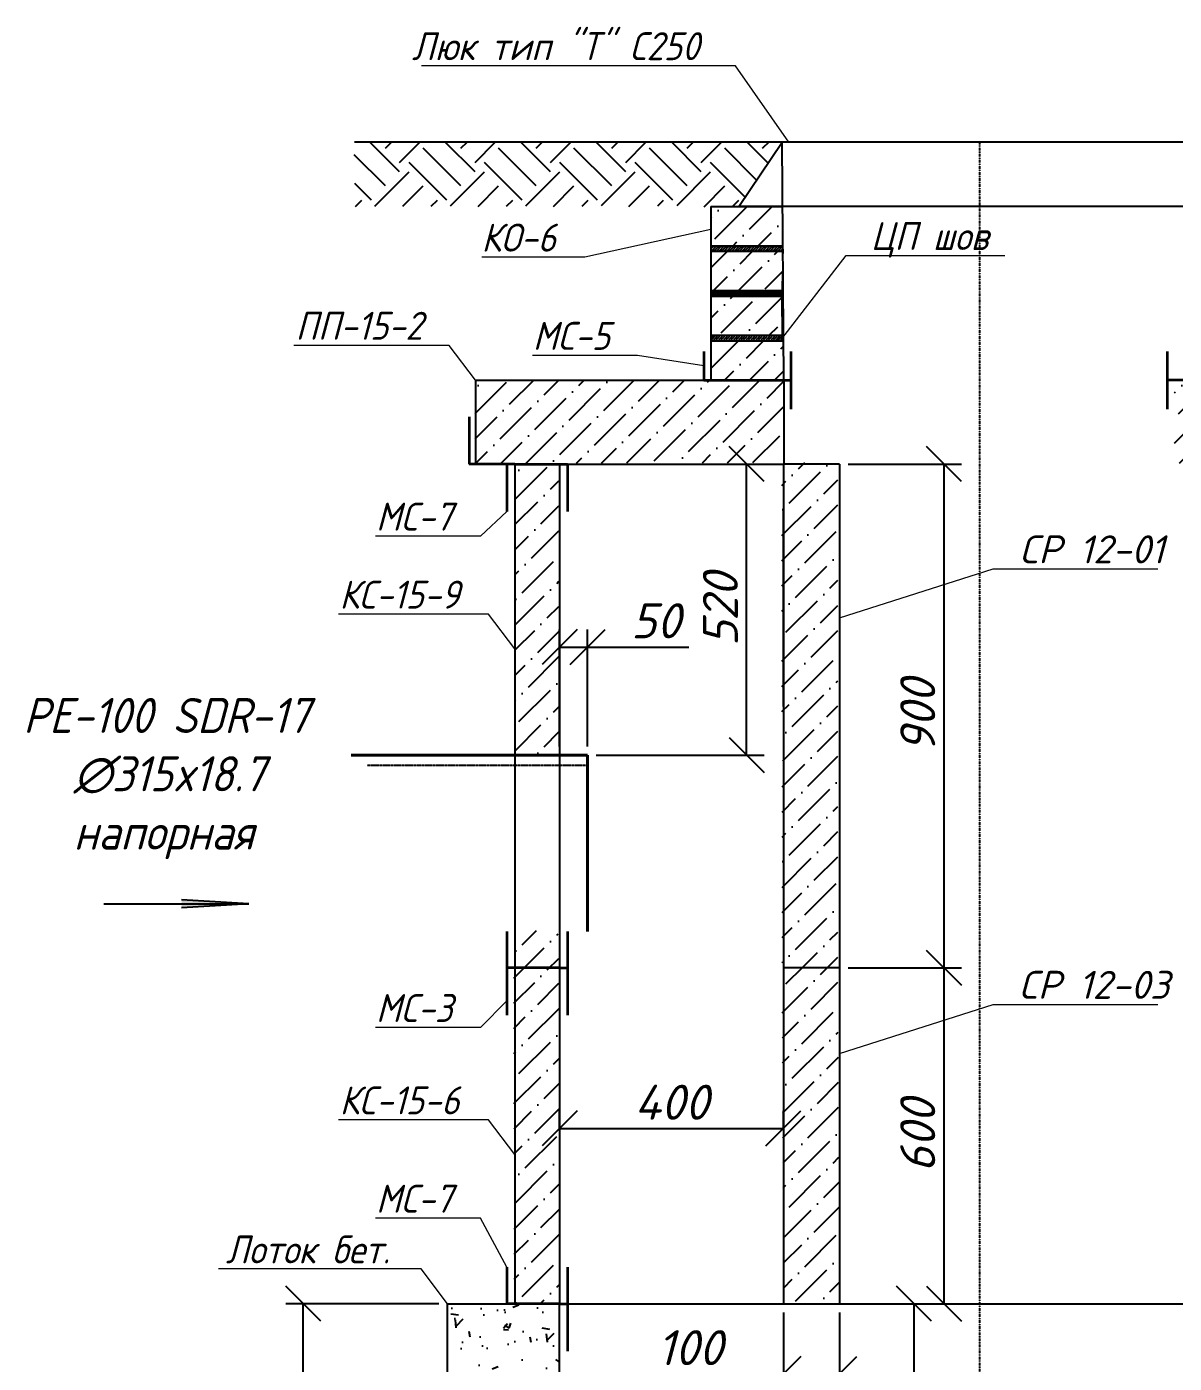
# Model space of a CAD drawing. Header units: millimetres. Extents: x 41097286 to 43803126, y 21258419 to 22595975.
# Drawn here: x 42554374 to 42595382, y 21870232 to 21917985 of the extents above; entities that cross this region are included whole.
import ezdxf
from ezdxf import colors
from ezdxf.entities.mleader import LeaderData, LeaderLine
from ezdxf.math import Vec2, Vec3

# ---------------------------------------------------------------- set-up
doc = ezdxf.new("R2010")
doc.units = ezdxf.units.MM
doc.linetypes.add('ACAD_ISO10W100', pattern=[18.5, 12, -3, 0.5, -3])
doc.linetypes.add('DASHED', pattern=[0.75, 0.5, -0.25])
doc.layers.add('ВК_К1_текст', color=34, linetype='Continuous')
doc.styles.add('note', font='isocpeur.ttf', dxfattribs={"width": 0.9, "oblique": 15})
doc.styles.get("Standard").update_dxf_attribs({"font": 'isocpeui.ttf'})
doc.dimstyles.new('ISO-25', dxfattribs={"dimtxt": 2.5, "dimasz": 2.5, "dimexe": 1.25, "dimexo": 0.625, "dimtad": 1, "dimtxsty": 'Standard', "dimcen": 2.5, "dimadec": 0, "dimazin": 0, "dimtfac": 1, "dimtmove": 0, "dimatfit": 3, "dimfxl": 1, "dimarcsym": 0})
pattern_1 = [(45, (-809614603.9085054, -416865769.2956679), (336.7596045400934, 1234.785216647009), [1587.5, -317.5, 0, -317.5])]
pattern_2 = [(45, (-809614603.9085054, -416864029.2956681), (336.7596045400934, 1234.785216647009), [1587.5, -317.5, 0, -317.5])]

# ---------------------------------------------------------------- blocks, each defined once
blk = doc.blocks.new('_Oblique')
at = {"color": 0, "linetype": 'ByBlock', "lineweight": -2}
blk.add_line((-0.5, -0.5), (0.5, 0.5), dxfattribs=at)
blk = doc.blocks.new('*D95')
at = {"color": 0, "lineweight": -2, "transparency": 16777216}
for p, q in [((42573415.75092819, 21878632.7035238), (42573415.75092819, 21879247.09264527)), ((42581415.75092819, 21878632.7035238), (42581415.75092819, 21879247.09264527)), ((42573415.75092819, 21878622.09264527), (42581415.75092819, 21878622.09264527))]:
    blk.add_line(p, q, dxfattribs=at)
at = {"layer": 'Defpoints', "color": 0, "transparency": 16777216}
for p in [(42581415.75092819, 21878622.09264527), (42573415.75092819, 21878320.2035238), (42581415.75092819, 21878320.2035238)]:
    blk.add_point(p, dxfattribs=at)
at = {"color": 0, "lineweight": -2, "transparency": 16777216, "xscale": 1250, "yscale": 1250, "zscale": 1250, "rotation": 180}
blk.add_blockref('_Oblique', (42573415.75092819, 21878622.09264527), dxfattribs=at)
at = {"color": 0, "lineweight": -2, "transparency": 16777216, "xscale": 1250, "yscale": 1250, "zscale": 1250}
blk.add_blockref('_Oblique', (42581415.75092819, 21878622.09264527), dxfattribs=at)
at = {"color": 0, "lineweight": 5, "transparency": 16777216, "insert": (42577415.75092819, 21879559.59264527), "char_height": 1250, "attachment_point": 5}
blk.add_mtext('400', dxfattribs=at)
blk = doc.blocks.new('*D96')
at = {"color": 0, "lineweight": -2, "transparency": 16777216}
for p, q in [((42572128.25092819, 21902360.81748323), (42580723.78521302, 21902360.81748323)), ((42580098.78521302, 21891960.81748335), (42580098.78521302, 21902360.81748323)), ((42574728.25092819, 21891960.81748335), (42580723.78521302, 21891960.81748335))]:
    blk.add_line(p, q, dxfattribs=at)
at = {"layer": 'Defpoints', "color": 0, "transparency": 16777216}
for p in [(42571815.75092819, 21902360.81748323), (42580098.78521302, 21902360.81748323), (42574415.75092819, 21891960.81748335)]:
    blk.add_point(p, dxfattribs=at)
at = {"color": 0, "lineweight": -2, "transparency": 16777216, "xscale": 1250, "yscale": 1250, "zscale": 1250}
for p, rotation in [((42580098.78521302, 21902360.81748323), 90), ((42580098.78521302, 21891960.81748335), 270)]:
    blk.add_blockref('_Oblique', p, dxfattribs=dict(at, rotation=rotation))
at = {"color": 0, "lineweight": 5, "transparency": 16777216, "insert": (42579161.28521302, 21897160.81748329), "char_height": 1250, "attachment_point": 5, "rotation": 90}
blk.add_mtext('520', dxfattribs=at)
blk = doc.blocks.new('*D97')
at = {"color": 0, "lineweight": -2, "transparency": 16777216}
for p, q in [((42573415.75092807, 21892273.27052448), (42573415.75092807, 21896447.48718898)), ((42574415.75092819, 21892273.31748335), (42574415.75092819, 21896447.48718898)), ((42573415.75092807, 21895822.48718898), (42574415.75092819, 21895822.48718898)), ((42574415.75092819, 21895822.48718898), (42578039.8039585, 21895822.48718898))]:
    blk.add_line(p, q, dxfattribs=at)
at = {"layer": 'Defpoints', "color": 0, "transparency": 16777216}
for p in [(42574415.75092819, 21895822.48718898), (42573415.75092807, 21891960.77052448), (42574415.75092819, 21891960.81748335)]:
    blk.add_point(p, dxfattribs=at)
at = {"color": 0, "lineweight": -2, "transparency": 16777216, "xscale": 1250, "yscale": 1250, "zscale": 1250, "rotation": 180}
blk.add_blockref('_Oblique', (42573415.75092807, 21895822.48718898), dxfattribs=at)
at = {"color": 0, "lineweight": -2, "transparency": 16777216, "xscale": 1250, "yscale": 1250, "zscale": 1250}
blk.add_blockref('_Oblique', (42574415.75092819, 21895822.48718898), dxfattribs=at)
at = {"color": 0, "lineweight": 5, "transparency": 16777216, "insert": (42576852.77744334, 21896759.98718898), "char_height": 1250, "attachment_point": 5}
blk.add_mtext('50', dxfattribs=at)
blk = doc.blocks.new('*D100')
at = {"color": 0, "lineweight": -2, "transparency": 16777216}
for p, q in [((42583728.25092819, 21872360.81748317), (42586704.591216, 21872360.81748317)), ((42586079.591216, 21872360.81748317), (42586079.591216, 21855371.83834855)), ((42583728.25092819, 21855371.83834855), (42586704.591216, 21855371.83834855))]:
    blk.add_line(p, q, dxfattribs=at)
at = {"layer": 'Defpoints', "color": 0, "transparency": 16777216}
for p in [(42583415.75092819, 21872360.81748317), (42583415.75092819, 21855371.83834855), (42586079.591216, 21855371.83834855)]:
    blk.add_point(p, dxfattribs=at)
at = {"color": 0, "lineweight": -2, "transparency": 16777216, "xscale": 1250, "yscale": 1250, "zscale": 1250}
for p, rotation in [((42586079.591216, 21872360.81748317), 90), ((42586079.591216, 21855371.83834855), 270)]:
    blk.add_blockref('_Oblique', p, dxfattribs=dict(at, rotation=rotation))
at = {"color": 0, "lineweight": 5, "transparency": 16777216, "insert": (42585142.09121599, 21863866.32791587), "char_height": 1250, "attachment_point": 5, "rotation": 90}
blk.add_mtext('850', dxfattribs=at)
blk = doc.blocks.new('*D101')
at = {"color": 0, "lineweight": -2, "transparency": 16777216}
for p, q in [((42583728.25092819, 21902360.81748323), (42587776.45117894, 21902360.81748323)), ((42587151.45117894, 21902360.81748323), (42587151.45117894, 21884360.81748323)), ((42583728.25092819, 21884360.81748323), (42587776.45117894, 21884360.81748323))]:
    blk.add_line(p, q, dxfattribs=at)
at = {"layer": 'Defpoints', "color": 0, "transparency": 16777216}
for p in [(42583415.75092819, 21902360.81748323), (42583415.75092819, 21884360.81748323), (42587151.45117894, 21884360.81748323)]:
    blk.add_point(p, dxfattribs=at)
at = {"color": 0, "lineweight": -2, "transparency": 16777216, "xscale": 1250, "yscale": 1250, "zscale": 1250}
for p, rotation in [((42587151.45117894, 21902360.81748323), 90), ((42587151.45117894, 21884360.81748323), 270)]:
    blk.add_blockref('_Oblique', p, dxfattribs=dict(at, rotation=rotation))
at = {"color": 0, "lineweight": 5, "transparency": 16777216, "insert": (42586213.95117893, 21893360.81748324), "char_height": 1250, "attachment_point": 5, "rotation": 90}
blk.add_mtext('900', dxfattribs=at)
blk = doc.blocks.new('*D102')
at = {"color": 0, "lineweight": -2, "transparency": 16777216}
for p, q in [((42583728.25092819, 21884360.81748323), (42587776.45117894, 21884360.81748323)), ((42587151.45117894, 21884360.81748323), (42587151.45117894, 21872360.81748323)), ((42583728.25092819, 21872360.81748323), (42587776.45117894, 21872360.81748323))]:
    blk.add_line(p, q, dxfattribs=at)
at = {"layer": 'Defpoints', "color": 0, "transparency": 16777216}
for p in [(42583415.75092819, 21884360.81748323), (42583415.75092819, 21872360.81748323), (42587151.45117894, 21872360.81748323)]:
    blk.add_point(p, dxfattribs=at)
at = {"color": 0, "lineweight": -2, "transparency": 16777216, "xscale": 1250, "yscale": 1250, "zscale": 1250}
for p, rotation in [((42587151.45117894, 21884360.81748323), 90), ((42587151.45117894, 21872360.81748323), 270)]:
    blk.add_blockref('_Oblique', p, dxfattribs=dict(at, rotation=rotation))
at = {"color": 0, "lineweight": 5, "transparency": 16777216, "insert": (42586213.95117893, 21878360.81748324), "char_height": 1250, "attachment_point": 5, "rotation": 90}
blk.add_mtext('600', dxfattribs=at)
blk = doc.blocks.new('*D103')
at = {"color": 0, "lineweight": -2, "transparency": 16777216}
for p, q in [((42569103.25092819, 21872360.81748323), (42563632.29902676, 21872360.81748323)), ((42564257.29902676, 21851360.81748323), (42564257.29902676, 21872360.81748323)), ((42569103.25092807, 21851360.81748323), (42563632.29902676, 21851360.81748323))]:
    blk.add_line(p, q, dxfattribs=at)
at = {"layer": 'Defpoints', "color": 0, "transparency": 16777216}
for p in [(42564257.29902676, 21872360.81748323), (42569415.75092819, 21872360.81748323), (42569415.75092807, 21851360.81748323)]:
    blk.add_point(p, dxfattribs=at)
at = {"color": 0, "lineweight": -2, "transparency": 16777216, "xscale": 1250, "yscale": 1250, "zscale": 1250}
for p, rotation in [((42564257.29902676, 21872360.81748323), 90), ((42564257.29902676, 21851360.81748323), 270)]:
    blk.add_blockref('_Oblique', p, dxfattribs=dict(at, rotation=rotation))
at = {"color": 0, "lineweight": 5, "transparency": 16777216, "insert": (42563319.79902675, 21861860.81748324), "char_height": 1250, "attachment_point": 5, "rotation": 90}
blk.add_mtext('1050', dxfattribs=at)
blk = doc.blocks.new('_None')
blk = doc.blocks.new('*D112')
at = {"color": 0, "lineweight": -2, "transparency": 16777216}
for p, q in [((42581415.75092819, 21872048.31748323), (42581415.75092819, 21869228.17122112)), ((42583415.75092819, 21872048.31748323), (42583415.75092819, 21869228.17122112)), ((42581415.75092819, 21869853.17122112), (42576677.5880494, 21869853.17122112)), ((42583415.75092819, 21869853.17122112), (42581415.75092819, 21869853.17122112))]:
    blk.add_line(p, q, dxfattribs=at)
at = {"layer": 'Defpoints', "color": 0, "transparency": 16777216}
for p in [(42581415.75092819, 21872360.81748323), (42583415.75092819, 21872360.81748323), (42583415.75092819, 21869853.17122112)]:
    blk.add_point(p, dxfattribs=at)
at = {"color": 0, "lineweight": -2, "transparency": 16777216, "xscale": 1250, "yscale": 1250, "zscale": 1250, "rotation": 180}
blk.add_blockref('_Oblique', (42581415.75092819, 21869853.17122112), dxfattribs=at)
at = {"color": 0, "lineweight": -2, "transparency": 16777216, "xscale": 1250, "yscale": 1250, "zscale": 1250}
blk.add_blockref('_Oblique', (42583415.75092819, 21869853.17122112), dxfattribs=at)
at = {"color": 0, "lineweight": 5, "transparency": 16777216, "insert": (42578072.47441304, 21870790.67122112), "char_height": 1250, "attachment_point": 5}
blk.add_mtext('100', dxfattribs=at)

msp = doc.modelspace()

# ---------------------------------------------------------------- hatches: boundary and pattern name
at = {"transparency": 33554534}
h = msp.add_hatch(dxfattribs=at)
h.set_pattern_fill('EARTH', color=256, scale=300, angle=45)
h.set_pattern_definition([(45, (-809614603.9085054, -416865769.2956679), (2.842170943040401e-13, 2694.076836320746), [1905, -1905]), (45, (-809615109.0479122, -416865264.1562611), (2.842170943040401e-13, 2694.076836320746), [1905, -1905]), (45, (-809615614.187319, -416864759.0168543), (2.842170943040401e-13, 2694.076836320746), [1905, -1905]), (135, (-809615614.187319, -416864422.2572498), (-2694.076836320746, 2.842170943040401e-13), [1905, -1905]), (135, (-809615109.0479122, -416863917.117843), (-2694.076836320746, 2.842170943040401e-13), [1905, -1905]), (135, (-809614603.9085054, -416863411.9784362), (-2694.076836320746, 2.842170943040401e-13), [1905, -1905])])
h.paths.add_polyline_path([(42579815.75092819, 21911560.81748335), (42581375.55911306, 21913860.81748335), (42566091.97378746, 21913860.81748335), (42566091.97378746, 21911560.81748335)])
at = {"transparency": 33554539}
h = msp.add_hatch(dxfattribs=at)
h.set_pattern_fill('ANSI36', color=256, scale=200)
h.set_pattern_definition([(45, (5031.486268930137, -164293.9011494741), (336.7596045400934, 1234.785216647009), [1587.5, -317.5, 0, -317.5])])
h.paths.add_polyline_path([(42581433.39195135, 21905360.81748323), (42581423.86654269, 21906760.81748323), (42578825.73568252, 21906760.81748323), (42578825.73568252, 21905360.81748323)])
h.paths.add_polyline_path([(42581422.50577003, 21906960.81748335), (42581412.98036136, 21908360.81748323), (42578825.73568252, 21908360.81748323), (42578825.73568252, 21906960.81748323)])
h.paths.add_polyline_path([(42578825.73568252, 21909960.81748323), (42578825.73568252, 21908560.81748323), (42581411.6195887, 21908560.81748317), (42581402.09418004, 21909960.81748323)])
h.paths.add_polyline_path([(42578825.73568252, 21911560.81748323), (42578825.73568252, 21910160.81748323), (42581400.73340737, 21910160.81748335), (42581391.20799872, 21911560.81748335)])
h = msp.add_hatch()
h.set_pattern_fill('ANSI31', color=256, scale=20)
h.set_pattern_definition([(45, (-809614603.9085054, -416865769.2956679), (-44.90128060534576, 44.90128060534577), [])])
h.paths.add_polyline_path([(42581400.73340729, 21910160.81748335), (42578825.73568252, 21910160.81748323), (42578825.73568252, 21909960.81748323), (42581402.09418002, 21909960.81748323)])
h.paths.add_polyline_path([(42581411.61958876, 21908560.81748317), (42578825.73568252, 21908560.81748323), (42578825.73568252, 21908360.81748323), (42581412.98036125, 21908360.81748323)])
h.paths.add_polyline_path([(42581422.50577, 21906960.81748335), (42578825.73568252, 21906960.81748323), (42578825.73568252, 21906760.81748323), (42581423.86654273, 21906760.81748323)])
h = msp.add_hatch(dxfattribs=at)
h.set_pattern_fill('ANSI36', color=256, scale=200)
h.set_pattern_definition(pattern_1)
h.paths.add_polyline_path([(42581433.39195135, 21902360.81748317), (42581433.39195135, 21905360.81748311), (42570415.75092819, 21905360.81748317), (42570415.75092819, 21902360.81748317)])
h.paths.add_polyline_path([(42595415.75092819, 21905360.81748317), (42595415.75092819, 21902360.81748317), (42606415.75092819, 21902360.81748317), (42606415.75092819, 21905360.81748317)])
h = msp.add_hatch(dxfattribs=at)
h.set_pattern_fill('ANSI36', color=256, scale=200)
h.set_pattern_definition(pattern_1)
h.paths.add_polyline_path([(42573415.75092807, 21902360.81748323), (42571815.75092807, 21902360.81748323), (42571815.75092807, 21891960.67075352), (42573415.75092807, 21891960.76104878)])
h.paths.add_polyline_path([(42573415.75092807, 21885660.81748335), (42571815.75092807, 21885660.81748335), (42571815.75092807, 21884360.81748323), (42573415.75092807, 21884360.81748323)])
h.paths.add_polyline_path([(42573415.75092807, 21884360.81748323), (42571815.75092807, 21884360.81748323), (42571815.75092807, 21872360.81748323), (42573415.75092807, 21872360.81748323)])
h = msp.add_hatch(dxfattribs=at)
h.set_pattern_fill('ANSI36', color=256, scale=200)
h.set_pattern_definition(pattern_2)
h.paths.add_polyline_path([(42583415.75092819, 21902360.81748323), (42581415.75092819, 21902360.81748323), (42581415.75092819, 21884360.81748317), (42583415.75092819, 21884360.81748317)])
h = msp.add_hatch()
h.set_pattern_fill('ANSI31', color=256, scale=1.066666666666667)
h.set_pattern_definition([(44.99999999999999, (41132879.22255984, 16897973.10939653), (-0.09428090415820634, 0.09428090415820635), [])])
h.paths.add_polyline_path([(42562311.79059461, 21886644.05308844), (42559905.86398867, 21886644.05308844), (42559905.86398867, 21886499.94207634)])
h.paths.add_polyline_path([(42559905.86398867, 21886788.16410048), (42559905.86398867, 21886644.05308844), (42562311.79059461, 21886644.05308844)])
h = msp.add_hatch(dxfattribs=at)
h.set_pattern_fill('ANSI36', color=256, scale=200)
h.set_pattern_definition(pattern_2)
h.paths.add_polyline_path([(42583415.75092819, 21884360.81748317), (42581415.75092819, 21884360.81748317), (42581415.75092819, 21872360.81748317), (42583415.75092819, 21872360.81748317)])
at = {"transparency": 33554567}
h = msp.add_hatch(dxfattribs=at)
h.set_pattern_fill('AR-CONC', color=256, scale=12)
h.set_pattern_definition([(49.99999999999999, (-809614603.9085054, -416865769.2956679), (2186.216027952048, -191.269026466837), [228.6, -2514.6]), (355, (-809614603.9085054, -416865769.2956679), (-422.9210570996321, 2292.682142868422), [182.88, -2011.68701004]), (100.4514447, (-809614421.7244214, -416865785.23471), (1763.294965084239, 2101.413022946341), [194.2801056, -2137.0829352]), (46.18420000000002, (-809614603.9085054, -416865159.695668), (3252.948490705558, -504.5079351927257), [342.8999999999994, -3771.899999999996]), (96.63555760999992, (-809614332.8297055, -416865201.737668), (2848.849608618036, 2969.113495172658), [291.42027768, -3205.62729792]), (351.1841511700001, (-809614603.9085054, -416865159.695668), (2848.849608779724, 2969.113495026391), [274.31960484, -3017.51678304]), (21, (-809614299.1085055, -416865312.095668), (1819.37269522959, -1227.182378245051), [228.6, -2514.6]), (326.0000000000001, (-809614299.1085055, -416865312.095668), (741.6243401717647, 2210.255593467831), [182.88, -2011.68]), (71.45144499999999, (-809614147.4941143, -416865414.3608668), (2560.997031344594, 983.0732266308628), [194.2801056, -2137.0792512]), (37.50000000000001, (-809614603.9085054, -416865769.2956679), (37.0632390071018, 1014.660466477837), [0, -1987.296, 0, -2042.16, 0, -2019.3]), (7.499999999999999, (-809614603.9085054, -416865769.2956679), (801.8359501236689, 1202.166897817434), [0, -1164.336, 0, -1941.576, 0, -769.62]), (327.5, (-809615283.6125054, -416865769.2956679), (1627.087142002457, -68.74492791208132), [0, -762, 0, -2377.44, 0, -3154.679999999999]), (317.5, (-809615588.4125054, -416865769.2956679), (1777.550176632217, 305.1178923999963), [0, -990.5999999999999, 0, -1578.864, 0, -2240.28])])
h.paths.add_polyline_path([(42569415.75092807, 21851360.81748323), (42588415.75092819, 21851360.81748323), (42588415.75092819, 21855204.94482295), (42584415.75092819, 21855371.83834855), (42584403.27030328, 21855371.83834855), (42584403.27030328, 21854992.30187218), (42573415.75092819, 21854992.30187218), (42573415.75092819, 21855371.83834855), (42573415.75092819, 21872360.81748323), (42569415.75092807, 21872360.81748323)])

# ---------------------------------------------------------------- linework, layer by layer
for p, q in [((42579815.75092819, 21913860.81748335), (42566091.97378746, 21913860.81748335)), ((42597015.75092819, 21913860.81748335), (42579815.75092819, 21913860.81748335)), ((42579815.75092819, 21911560.81748335), (42581375.55911306, 21913860.81748335)), ((42581433.39195135, 21905360.81748317), (42581375.55911306, 21913860.81748335)), ((42578825.73568252, 21911560.81748323), (42578825.73568252, 21905360.81748317)), ((42578825.73568252, 21911560.81748323), (42581400.73340765, 21911560.81748335)), ((42597015.75092819, 21911560.81748335), (42579815.75092819, 21911560.81748335)), ((42578825.73568252, 21910160.81748323), (42581400.73340765, 21910160.81748335)), ((42578825.73568252, 21909960.81748323), (42581402.09418014, 21909960.81748323)), ((42578825.73568252, 21908560.81748323), (42581411.61958888, 21908560.81748317)), ((42578825.73568252, 21908360.81748323), (42581412.98036161, 21908360.81748323)), ((42578825.73568252, 21906960.81748323), (42581422.50577024, 21906960.81748335)), ((42578825.73568252, 21906760.81748323), (42581423.86654285, 21906760.81748323)), ((42570415.75092819, 21905360.81748317), (42581433.39195147, 21905360.81748317)), ((42570415.75092819, 21905360.81748317), (42570415.75092819, 21902360.81748317)), ((42571815.75092807, 21905360.81748323), (42581433.39195135, 21905360.81748323)), ((42581433.39195135, 21905360.81748317), (42581433.39195135, 21902360.81748317)), ((42570415.75092819, 21902360.81748317), (42581433.39195135, 21902360.81748317)), ((42571815.75092807, 21902360.81748323), (42571815.75092807, 21872360.81748317)), ((42573415.75092807, 21902360.81748317), (42573415.75092807, 21872360.81748317)), ((42581415.75092819, 21902360.81748323), (42581415.75092819, 21884360.81748323)), ((42583415.75092819, 21902360.81748323), (42581415.75092819, 21902360.81748323)), ((42583415.75092819, 21902360.81748323), (42583415.75092819, 21884360.81748323)), ((42581415.75092819, 21893700.81748323), (42581415.75092819, 21900700.81748323)), ((42581415.75092819, 21896733.32467572), (42581415.75092819, 21893700.81748323)), ((42562311.79059461, 21886644.05308844), (42559905.86398867, 21886788.16410048)), ((42557127.33648232, 21886644.05308844), (42562311.79059461, 21886644.05308844)), ((42562311.79059461, 21886644.05308844), (42559905.86398867, 21886499.94207634)), ((42573415.75092795, 21884360.81748323), (42571815.75092807, 21884360.81748323)), ((42581415.75092819, 21884360.81748317), (42581415.75092819, 21872360.81748317)), ((42583415.75092819, 21884360.81748317), (42581415.75092819, 21884360.81748317)), ((42583415.75092819, 21884360.81748317), (42583415.75092819, 21872360.81748317)), ((42569415.75092807, 21851360.81748323), (42569415.75092807, 21872360.81748323)), ((42569415.75092819, 21872360.81748323), (42607095.34802034, 21872360.81748323)), ((42573415.75092819, 21855371.83834855), (42573415.75092819, 21872360.81748323)), ((42581415.75092819, 21872360.81748317), (42583415.75092819, 21872360.81748317))]:
    msp.add_line(p, q)
at = {"color": 1, "linetype": 'ACAD_ISO10W100', "ltscale": 0.02}
msp.add_line((42588415.75092819, 21913860.81748335), (42588415.75092819, 21851360.81748335), dxfattribs=at)
at = {"lineweight": 35}
for p, q in [((42578575.58729163, 21906384.33910147), (42578575.58729163, 21905351.97922866)), ((42581693.18601993, 21904319.61935584), (42581693.18601993, 21906384.33910147)), ((42595138.31583646, 21904319.61935584), (42595138.31583646, 21906384.33910147)), ((42570181.97948828, 21904053.14573459), (42570181.97948828, 21902360.81748317)), ((42571815.75092819, 21902360.81748317), (42570181.97948828, 21902360.81748317)), ((42571532.08859149, 21902360.81748317), (42571532.08859149, 21900668.48923181)), ((42571815.75092843, 21902360.81748317), (42573415.75092819, 21902360.81748317)), ((42573415.75092819, 21902360.81748317), (42573699.41326502, 21902360.81748317)), ((42573699.41326502, 21902360.81748317), (42573699.41326502, 21900668.48923181)), ((42571532.08859149, 21885660.81748335), (42571532.08859149, 21882668.48923187)), ((42573699.41326502, 21885660.81748335), (42573699.41326502, 21882668.48923187)), ((42571815.75092819, 21884360.81748323), (42571532.08859149, 21884360.81748323)), ((42573415.75092807, 21884360.81748323), (42571815.75092819, 21884360.81748323)), ((42573415.75092819, 21884360.81748323), (42573699.41326502, 21884360.81748323)), ((42571532.08859149, 21873660.81748335), (42571532.08859149, 21872360.81748323)), ((42573699.41326502, 21873660.81748335), (42573699.41326502, 21870668.48923187)), ((42571815.75092819, 21872360.81748323), (42571532.08859149, 21872360.81748323)), ((42573415.75092807, 21872360.81748323), (42571815.75092819, 21872360.81748323)), ((42573415.75092819, 21872360.81748323), (42573699.41326502, 21872360.81748323))]:
    msp.add_line(p, q, dxfattribs=at)
at = {"lineweight": 40}
for p, q in [((42565963.5645707, 21891960.340488), (42574415.75092819, 21891960.81748335)), ((42574415.75092819, 21891960.81748335), (42574415.75092819, 21885660.81748335))]:
    msp.add_line(p, q, dxfattribs=at)
at = {"linetype": 'DASHED', "ltscale": 0.1}
msp.add_line((42574415.75092819, 21891590.81748323), (42566536.92191663, 21891590.81748335), dxfattribs=at)
at = {"lineweight": 35}
for points in [[(42578575.58729163, 21905351.97922866), (42581693.18601993, 21905351.97922866)], [(42598255.91456488, 21905351.97922866), (42595138.31583646, 21905351.97922866)]]:
    msp.add_lwpolyline(points, dxfattribs=at)

# ---------------------------------------------------------------- texts
at = {"insert": (38359351.97469941, 21894002.0917844), "char_height": 1250, "width": 8400000, "attachment_point": 1, "style": 'note'}
msp.add_mtext('\\pi4.1949e+006;PE-100 SDR-17\\P\\pi4.1967e+006;∅315x18.7\\P\\pi4.1967e+006;напорная', dxfattribs=at)

# ---------------------------------------------------------------- dimensions: what is measured, and where the dimension line sits
at = {"lineweight": 5}
for base, p1, p2, picture, middle in [((42580098.78521302, 21902360.81748323), (42574415.75092819, 21891960.81748335), (42571815.75092819, 21902360.81748323), '*D96', (42579161.28521302, 21897160.81748329)), ((42587151.45117894, 21884360.81748323), (42583415.75092819, 21902360.81748323), (42583415.75092819, 21884360.81748323), '*D101', (42586213.95117893, 21893360.81748324)), ((42587151.45117894, 21872360.81748323), (42583415.75092819, 21884360.81748323), (42583415.75092819, 21872360.81748323), '*D102', (42586213.95117893, 21878360.81748324)), ((42564257.29902676, 21872360.81748323), (42569415.75092807, 21851360.81748323), (42569415.75092819, 21872360.81748323), '*D103', (42563319.79902675, 21861860.81748324))]:
    dim = msp.add_linear_dim(base=base, p1=p1, p2=p2, angle=90, dimstyle='ISO-25', override={"dimscale": 500.0000000000001, "dimlfac": 0.05, "dimtxsty": 'Standard', "dimblk1": 'Oblique', "dimblk2": 'Oblique', "dimsah": 1}, dxfattribs=at)
    dim.commit()
    dim.dimension.update_dxf_attribs({"geometry": picture, "text_midpoint": middle})
for base, p1, p2, picture, middle in [((42574415.75092819, 21895822.48718898), (42573415.75092807, 21891960.77052448), (42574415.75092819, 21891960.81748335), '*D97', (42576852.77744334, 21896759.98718898)), ((42581415.75092819, 21878622.09264527), (42573415.75092819, 21878320.2035238), (42581415.75092819, 21878320.2035238), '*D95', (42577415.75092819, 21879559.59264527))]:
    dim = msp.add_linear_dim(base=base, p1=p1, p2=p2, dimstyle='ISO-25', override={"dimscale": 500.0000000000001, "dimlfac": 0.05, "dimtxsty": 'Standard', "dimblk1": 'Oblique', "dimblk2": 'Oblique', "dimsah": 1}, dxfattribs=at)
    dim.commit()
    dim.dimension.update_dxf_attribs({"geometry": picture, "text_midpoint": middle})
dim = msp.add_linear_dim(base=(42586079.591216, 21855371.83834855), p1=(42583415.75092819, 21872360.81748317), p2=(42583415.75092819, 21855371.83834855), angle=90, text='850', dimstyle='ISO-25', override={"dimscale": 500.0000000000001, "dimdec": 0, "dimlfac": 0.05, "dimtxsty": 'Standard', "dimblk1": 'Oblique', "dimblk2": 'Oblique', "dimsah": 1}, dxfattribs=at)
dim.commit()
dim.dimension.update_dxf_attribs({"geometry": '*D100', "text_midpoint": (42585142.09121599, 21863866.32791587)})
dim = msp.add_linear_dim(base=(42583415.75092819, 21869853.17122112), p1=(42581415.75092819, 21872360.81748323), p2=(42583415.75092819, 21872360.81748323), dimstyle='ISO-25', override={"dimscale": 500.0000000000001, "dimlfac": 0.05, "dimtxsty": 'Standard', "dimblk1": 'Oblique', "dimblk2": 'Oblique', "dimsah": 1}, dxfattribs=at)
dim.commit()
dim.dimension.update_dxf_attribs({"geometry": '*D112', "text_midpoint": (42578072.47441304, 21869853.17122112), "dimtype": 160})

# ---------------------------------------------------------------- leaders
at = {"layer": 'ВК_К1_текст', "color": 0, "linetype": 'Continuous', "lineweight": 5}
ml = msp.add_multileader_mtext('Standard', dxfattribs=at)
ml.set_content('Люк тип "Т" С250', style='note')
ml.set_leader_properties(lineweight=15)
ml.set_arrow_properties(name='NONE')
ml.build(insert=Vec2(0, 0))
ml.multileader.update_dxf_attribs({"text_left_attachment_type": 6, "text_right_attachment_type": 6, "dogleg_length": 0.1, "arrow_head_size": 1000, "scale": 20})
ctx = ml.context
ctx.base_point, ctx.scale, ctx.char_height, ctx.arrow_head_size, ctx.landing_gap_size, ctx.plane_origin = Vec3(42566882.47204243, 21916590.47136221), 20, 1000, 1000, 800, Vec3(42545108.07279066, 21343322.85969369)
ctx.left_attachment, ctx.right_attachment, ctx.text_align_type = 6, 6, 1
notes = []
notes.append((ctx, [(1, (1, 1, 0), (42579700.03832761, 21916590.47136221), (-1, 0), 40, [(0, [(42581613.31726889, 21913860.81748335)], 0, [])])]))
ctx.mtext.insert, ctx.mtext.alignment, ctx.mtext.flow_direction = Vec3(42573271.25518505, 21917790.47136221), 2, 5
ml = msp.add_multileader_mtext('Standard', dxfattribs=at)
ml.set_content('ЦП шов ', style='note')
ml.set_leader_properties(lineweight=15)
ml.set_arrow_properties(name='NONE')
ml.build(insert=Vec2(0, 0))
ml.multileader.update_dxf_attribs({"text_left_attachment_type": 6, "text_right_attachment_type": 6, "dogleg_length": 0.1, "arrow_head_size": 1000, "scale": 20})
ctx = ml.context
ctx.base_point, ctx.scale, ctx.char_height, ctx.arrow_head_size, ctx.landing_gap_size, ctx.plane_origin = Vec3(42583697.40420714, 21909807.3864402), 20, 1000, 1000, 800, Vec3(42551833.48667327, 21336280.08353845)
ctx.left_attachment, ctx.right_attachment, ctx.text_align_type = 6, 6, 1
notes.append((ctx, [(0, (1, 1, 0), (42583657.40420714, 21909807.3864402), (1, 0), 40, [(2, [(42581401.59356299, 21910034.39583926), (42581348.9888666, 21908423.96574942), (42581357.25883606, 21906831.14147935)], 0, [])])]))
ctx.mtext.insert, ctx.mtext.alignment, ctx.mtext.flow_direction = Vec3(42586638.17372265, 21911007.3864402), 2, 5
ml = msp.add_multileader_mtext('Standard', dxfattribs=at)
ml.set_content('КО-6', style='note')
ml.set_leader_properties(lineweight=15)
ml.set_arrow_properties(name='NONE')
ml.build(insert=Vec2(0, 0))
ml.multileader.update_dxf_attribs({"text_left_attachment_type": 6, "text_right_attachment_type": 6, "dogleg_length": 0.1, "arrow_head_size": 1000, "scale": 20})
ctx = ml.context
ctx.base_point, ctx.scale, ctx.char_height, ctx.arrow_head_size, ctx.landing_gap_size, ctx.plane_origin = Vec3(42569625.45538578, 21909750.94020037), 20, 1000, 1000, 800, Vec3(42542320.49120429, 21335898.63795857)
ctx.left_attachment, ctx.right_attachment, ctx.text_align_type = 6, 6, 1
notes.append((ctx, [(1, (1, 1, 0), (42574321.35377064, 21909750.94020037), (-1, 0), 40, [(3, [(42578825.73568252, 21906436.59574823), (42578825.73568252, 21907707.31041739), (42578825.73568252, 21909166.24962712), (42578825.73568252, 21910735.94979206)], 0, [])])]))
ctx.mtext.insert, ctx.mtext.alignment, ctx.mtext.flow_direction = Vec3(42571953.40457812, 21910950.94020037), 2, 5
ml = msp.add_multileader_mtext('Standard', dxfattribs=at)
ml.set_content('ПП-15-2', style='note')
ml.set_leader_properties(lineweight=15)
ml.set_arrow_properties(name='NONE')
ml.build(insert=Vec2(0, 0))
ml.multileader.update_dxf_attribs({"text_left_attachment_type": 6, "text_right_attachment_type": 6, "dogleg_length": 0.1, "arrow_head_size": 1000, "scale": 20})
ctx = ml.context
ctx.base_point, ctx.scale, ctx.char_height, ctx.arrow_head_size, ctx.landing_gap_size, ctx.plane_origin = Vec3(42563067.41248963, 21906600.54647915), 20, 1000, 1000, 800, Vec3(42533910.50644997, 21334822.85969351)
ctx.left_attachment, ctx.right_attachment, ctx.text_align_type = 6, 6, 1
notes.append((ctx, [(1, (1, 1, 0), (42569473.31087449, 21906600.54647915), (-1, 0), 40, [(0, [(42570415.75092819, 21905360.81748317)], 0, [])])]))
ctx.mtext.insert, ctx.mtext.alignment, ctx.mtext.flow_direction = Vec3(42566250.36168197, 21907800.54647915), 2, 5
ml = msp.add_multileader_mtext('Standard', dxfattribs=at)
ml.set_content('МС-5', style='note')
ml.set_leader_properties(lineweight=15)
ml.set_arrow_properties(name='NONE')
ml.build(insert=Vec2(0, 0))
ml.multileader.update_dxf_attribs({"text_left_attachment_type": 6, "text_right_attachment_type": 6, "dogleg_length": 0.1, "arrow_head_size": 1000, "scale": 20})
ctx = ml.context
ctx.base_point, ctx.scale, ctx.char_height, ctx.arrow_head_size, ctx.landing_gap_size, ctx.plane_origin = Vec3(42571509.94731341, 21906239.87078605), 20, 1000, 1000, 800, Vec3(42540643.04127386, 21334462.18400041)
ctx.left_attachment, ctx.right_attachment, ctx.text_align_type = 6, 6, 1
notes.append((ctx, [(1, (1, 1, 0), (42576205.84569827, 21906239.87078605), (-1, 0), 40, [(0, [(42578575.58729163, 21905868.15916507)], 0, [])])]))
ctx.mtext.insert, ctx.mtext.alignment, ctx.mtext.flow_direction = Vec3(42573837.89650584, 21907439.87078605), 2, 5
ml = msp.add_multileader_mtext('Standard', dxfattribs=at)
ml.set_content('МС-7', style='note')
ml.set_leader_properties(lineweight=15)
ml.set_arrow_properties(name='NONE')
ml.build(insert=Vec2(0, 0))
ml.multileader.update_dxf_attribs({"text_left_attachment_type": 6, "text_right_attachment_type": 6, "dogleg_length": 0.1, "arrow_head_size": 1000, "scale": 20})
ctx = ml.context
ctx.base_point, ctx.scale, ctx.char_height, ctx.arrow_head_size, ctx.landing_gap_size, ctx.plane_origin = Vec3(42565893.7501528, 21899781.92395566), 20, 1000, 1000, 800, Vec3(42535026.84411314, 21328004.23717002)
ctx.left_attachment, ctx.right_attachment, ctx.text_align_type = 6, 6, 1
notes.append((ctx, [(1, (1, 1, 0), (42570589.64853767, 21899781.92395566), (-1, 0), 40, [(0, [(42571532.08859149, 21900668.48923181)], 0, [])])]))
ctx.mtext.insert, ctx.mtext.alignment, ctx.mtext.flow_direction = Vec3(42568221.69934514, 21900981.92395566), 2, 5
ml = msp.add_multileader_mtext('Standard', dxfattribs=at)
ml.set_content('{\\fISOCPEUR|b0|i1|c204|p34;\\Q0;\\W1;СР 12-01}', style='note')
ml.set_leader_properties(lineweight=15)
ml.set_arrow_properties(name='NONE')
ml.build(insert=Vec2(0, 0))
ml.multileader.update_dxf_attribs({"text_left_attachment_type": 6, "text_right_attachment_type": 6, "dogleg_length": 0.1, "arrow_head_size": 1000, "scale": 20})
ctx = ml.context
ctx.base_point, ctx.scale, ctx.char_height, ctx.arrow_head_size, ctx.landing_gap_size, ctx.plane_origin = Vec3(42588955.88746861, 21898613.11456577), 20, 1000, 1000, 800, Vec3(42560235.29568389, 21326325.50979869)
ctx.left_attachment, ctx.right_attachment, ctx.text_align_type = 6, 6, 1
notes.append((ctx, [(0, (1, 1, 0), (42588915.88746861, 21898613.11456577), (1, 0), 40, [(0, [(42583415.75092819, 21896863.46758841)], 0, [])])]))
ctx.mtext.insert, ctx.mtext.alignment, ctx.mtext.flow_direction = Vec3(42592439.59958985, 21899813.11456577), 2, 5
ml = msp.add_multileader_mtext('Standard', dxfattribs=at)
ml.set_content('КС-15-9', style='note')
ml.set_leader_properties(lineweight=15)
ml.set_arrow_properties(name='NONE')
ml.build(insert=Vec2(0, 0))
ml.multileader.update_dxf_attribs({"text_left_attachment_type": 6, "text_right_attachment_type": 6, "dogleg_length": 0.1, "arrow_head_size": 1000, "scale": 20})
ctx = ml.context
ctx.base_point, ctx.scale, ctx.char_height, ctx.arrow_head_size, ctx.landing_gap_size, ctx.plane_origin = Vec3(42564557.41248939, 21896994.8852605), 20, 1000, 1000, 800, Vec3(42535310.50644985, 21325217.19847493)
ctx.left_attachment, ctx.right_attachment, ctx.text_align_type = 6, 6, 1
notes.append((ctx, [(1, (1, 1, 0), (42570873.31087425, 21896994.8852605), (-1, 0), 40, [(0, [(42571815.75092807, 21895755.15626458)], 0, [])])]))
ctx.mtext.insert, ctx.mtext.alignment, ctx.mtext.flow_direction = Vec3(42567695.36168173, 21898194.8852605), 2, 5
ml = msp.add_multileader_mtext('Standard', dxfattribs=at)
ml.set_content('{\\fISOCPEUR|b0|i1|c204|p34;\\Q0;\\W1;СР 12-03}', style='note')
ml.set_leader_properties(lineweight=15)
ml.set_arrow_properties(name='NONE')
ml.build(insert=Vec2(0, 0))
ml.multileader.update_dxf_attribs({"text_left_attachment_type": 6, "text_right_attachment_type": 6, "dogleg_length": 0.1, "arrow_head_size": 1000, "scale": 20})
ctx = ml.context
ctx.base_point, ctx.scale, ctx.char_height, ctx.arrow_head_size, ctx.landing_gap_size, ctx.plane_origin = Vec3(42588955.88746861, 21883053.02464519), 20, 1000, 1000, 800, Vec3(42560235.29568389, 21310765.41987811)
ctx.left_attachment, ctx.right_attachment, ctx.text_align_type = 6, 6, 1
notes.append((ctx, [(0, (1, 1, 0), (42588915.88746861, 21883053.02464519), (1, 0), 40, [(0, [(42583415.75092819, 21881303.37766777)], 0, [])])]))
ctx.mtext.insert, ctx.mtext.alignment, ctx.mtext.flow_direction = Vec3(42592520.28140798, 21884253.02464519), 2, 5
ml = msp.add_multileader_mtext('Standard', dxfattribs=at)
ml.set_content('МС-3', style='note')
ml.set_leader_properties(lineweight=15)
ml.set_arrow_properties(name='NONE')
ml.build(insert=Vec2(0, 0))
ml.multileader.update_dxf_attribs({"text_left_attachment_type": 6, "text_right_attachment_type": 6, "dogleg_length": 0.1, "arrow_head_size": 1000, "scale": 20})
ctx = ml.context
ctx.base_point, ctx.scale, ctx.char_height, ctx.arrow_head_size, ctx.landing_gap_size, ctx.plane_origin = Vec3(42565893.7501528, 21882224.14491473), 20, 1000, 1000, 800, Vec3(42535026.84411314, 21310446.45812909)
ctx.left_attachment, ctx.right_attachment, ctx.text_align_type = 6, 6, 1
notes.append((ctx, [(1, (1, 1, 0), (42570589.64853767, 21882224.14491473), (-1, 0), 40, [(0, [(42571532.08859149, 21883180.16698055)], 0, [])])]))
ctx.mtext.insert, ctx.mtext.alignment, ctx.mtext.flow_direction = Vec3(42568221.69934514, 21883424.14491473), 2, 5
ml = msp.add_multileader_mtext('Standard', dxfattribs=at)
ml.set_content('КС-15-6', style='note')
ml.set_leader_properties(lineweight=15)
ml.set_arrow_properties(name='NONE')
ml.build(insert=Vec2(0, 0))
ml.multileader.update_dxf_attribs({"text_left_attachment_type": 6, "text_right_attachment_type": 6, "dogleg_length": 0.1, "arrow_head_size": 1000, "scale": 20})
ctx = ml.context
ctx.base_point, ctx.scale, ctx.char_height, ctx.arrow_head_size, ctx.landing_gap_size, ctx.plane_origin = Vec3(42564557.41248939, 21878925.73108093), 20, 1000, 1000, 800, Vec3(42535310.50644985, 21307148.04429535)
ctx.left_attachment, ctx.right_attachment, ctx.text_align_type = 6, 6, 1
notes.append((ctx, [(1, (1, 1, 0), (42570873.31087425, 21878925.73108093), (-1, 0), 40, [(0, [(42571815.75092807, 21877686.00208501)], 0, [])])]))
ctx.mtext.insert, ctx.mtext.alignment, ctx.mtext.flow_direction = Vec3(42567695.36168173, 21880125.73108093), 2, 5
ml = msp.add_multileader_mtext('Standard', dxfattribs=at)
ml.set_content('МС-7', style='note')
ml.set_leader_properties(lineweight=15)
ml.set_arrow_properties(name='NONE')
ml.build(insert=Vec2(0, 0))
ml.multileader.update_dxf_attribs({"text_left_attachment_type": 6, "text_right_attachment_type": 6, "dogleg_length": 0.1, "arrow_head_size": 1000, "scale": 20})
ctx = ml.context
ctx.base_point, ctx.scale, ctx.char_height, ctx.arrow_head_size, ctx.landing_gap_size, ctx.plane_origin = Vec3(42565893.7501528, 21875411.68097715), 20, 1000, 1000, 800, Vec3(42535026.84411314, 21303633.99419157)
ctx.left_attachment, ctx.right_attachment, ctx.text_align_type = 6, 6, 1
notes.append((ctx, [(1, (1, 1, 0), (42570589.64853767, 21875411.68097715), (-1, 0), 40, [(0, [(42571532.08859149, 21873660.81748335)], 0, [])])]))
ctx.mtext.insert, ctx.mtext.alignment, ctx.mtext.flow_direction = Vec3(42568221.69934514, 21876611.68097715), 2, 5
ml = msp.add_multileader_mtext('Standard', dxfattribs=at)
ml.set_content('Лоток бет.', style='note')
ml.set_leader_properties(lineweight=15)
ml.set_arrow_properties(name='NONE')
ml.build(insert=Vec2(0, 0))
ml.multileader.update_dxf_attribs({"text_left_attachment_type": 6, "text_right_attachment_type": 6, "dogleg_length": 0.1, "arrow_head_size": 1000, "scale": 20})
ctx = ml.context
ctx.base_point, ctx.scale, ctx.char_height, ctx.arrow_head_size, ctx.landing_gap_size, ctx.plane_origin = Vec3(42560405.16930319, 21873600.54647921), 20, 1000, 1000, 800, Vec3(42532910.50644997, 21301822.85969357)
ctx.left_attachment, ctx.right_attachment, ctx.text_align_type = 6, 6, 1
notes.append((ctx, [(1, (1, 1, 0), (42568473.31087449, 21873600.54647921), (-1, 0), 40, [(0, [(42569415.75092819, 21872360.81748323)], 0, [])])]))
ctx.mtext.insert, ctx.mtext.alignment, ctx.mtext.flow_direction = Vec3(42564419.24008873, 21874800.54647921), 2, 5
for ctx, leaders in notes:
    for number, flags, end, landing, length, lines in leaders:
        leader = LeaderData()
        leader.index, (leader.has_last_leader_line, leader.has_dogleg_vector, leader.attachment_direction) = number, flags
        leader.last_leader_point, leader.dogleg_vector, leader.dogleg_length = Vec3(end), Vec3(landing), length
        for number, points, colour, breaks in lines:
            line = LeaderLine()
            line.index, line.vertices, line.color, line.breaks = number, Vec3.list(points), colors.encode_raw_color(colour), breaks
            leader.lines.append(line)
        ctx.leaders.append(leader)

doc.saveas('drawing.dxf')
